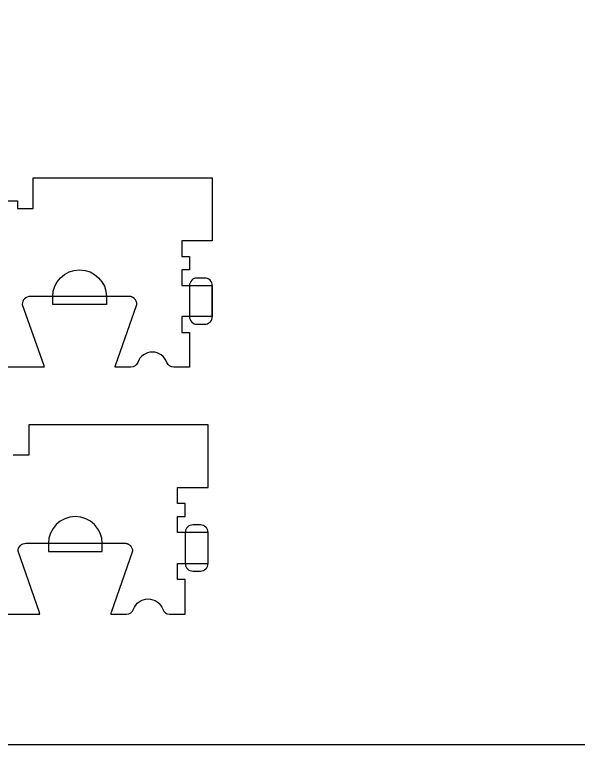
# Model space of a CAD drawing. Extents: x 0 to 4485, y 0 to 8771.
# Drawn here: x 2068 to 2514, y 3763 to 4339 of the extents above; entities that cross this region are included whole.
import ezdxf

# ---------------------------------------------------------------- set-up
doc = ezdxf.new("R2010")
doc.units = 0
for name, color, linetype in [('0_SHEET_SPRUCEPLY_2440X122', 1, 'CONTINUOUS'), ('4_ANYTOOL_CUTTHROUGH_OUTSI', 5, 'CONTINUOUS'), ('5_ANYTOOL_HALF_MILL_9MM_IN', 3, 'CONTINUOUS')]:
    doc.layers.add(name, color=color, linetype=linetype)

msp = doc.modelspace()

# ---------------------------------------------------------------- linework, layer by layer
at = {"layer": '0_SHEET_SPRUCEPLY_2440X122'}
msp.add_lwpolyline([(371.7, 4982.59), (371.7, 3762.59), (2811.7, 3762.59), (2811.7, 4982.59)], close=True, dxfattribs=at)
at = {"layer": '4_ANYTOOL_CUTTHROUGH_OUTSI', "color": 5}
for points in [[(2060.89, 4191.83), (2070.39, 4191.83), (2070.39, 4185.83), (2082.89, 4185.83), (2082.89, 4209.83), (2224.39, 4209.83), (2224.39, 4160.33), (2200.39, 4160.33), (2200.39, 4147.83), (2206.39, 4147.83), (2206.39, 4137.33), (2200.39, 4137.33), (2200.39, 4124.83), (2224.39, 4124.83), (2224.39, 4100.33), (2200.39, 4100.33), (2200.39, 4087.83), (2206.39, 4087.83), (2206.39, 4060.33), (2193.98, 4060.33), (2193.98, 4060.33, -0.317837), (2188.56, 4064.16, 0.317837), (2177.01, 4072.33, 0.317837), (2165.46, 4064.16, -0.317837), (2160.04, 4060.33), (2147.64, 4060.33, -0.061485), (2147.87, 4061.72), (2164.79, 4110.04), (2164.79, 4110.08), (2164.79, 4110.08, 0.198912), (2162.96, 4114.5), (2162.85, 4114.61), (2162.74, 4114.71), (2162.62, 4114.81), (2162.51, 4114.91), (2162.39, 4115), (2162.27, 4115.09), (2162.14, 4115.18), (2162.02, 4115.27), (2161.89, 4115.36), (2161.76, 4115.44), (2161.62, 4115.51), (2161.49, 4115.59), (2161.35, 4115.66), (2161.21, 4115.73), (2161.07, 4115.79), (2160.93, 4115.86), (2160.78, 4115.91), (2160.64, 4115.97), (2160.49, 4116.02), (2160.34, 4116.06), (2160.19, 4116.11), (2160.04, 4116.15), (2159.89, 4116.18), (2159.74, 4116.21), (2159.59, 4116.24), (2159.44, 4116.27), (2159.29, 4116.29), (2159.14, 4116.3), (2158.99, 4116.31), (2158.84, 4116.32), (2158.69, 4116.33), (2158.54, 4116.33), (2080.54, 4116.33, 0.414214), (2074.29, 4110.08), (2074.29, 4110.04), (2074.3, 4110), (2091.2, 4061.72), (2091.2, 4061.72, -0.061485), (2091.43, 4060.33), (1952.74, 4060.33, -0.061485)], [(1949.38, 3865.43), (2088.07, 3865.43, 0.061485), (2087.83, 3866.82), (2070.92, 3915.14), (2070.92, 3915.18), (2070.92, 3915.18, -0.414214), (2077.17, 3921.43), (2155.17, 3921.43), (2155.32, 3921.43), (2155.47, 3921.42), (2155.62, 3921.41), (2155.77, 3921.4), (2155.93, 3921.39), (2156.08, 3921.36), (2156.23, 3921.34), (2156.38, 3921.31), (2156.53, 3921.28), (2156.68, 3921.25), (2156.83, 3921.21), (2156.98, 3921.16), (2157.13, 3921.12), (2157.27, 3921.07), (2157.42, 3921.01), (2157.56, 3920.96), (2157.71, 3920.89), (2157.85, 3920.83), (2157.99, 3920.76), (2158.12, 3920.69), (2158.26, 3920.61), (2158.39, 3920.54), (2158.53, 3920.46), (2158.65, 3920.37), (2158.78, 3920.28), (2158.9, 3920.19), (2159.03, 3920.1), (2159.14, 3920.01), (2159.26, 3919.91), (2159.37, 3919.81), (2159.48, 3919.7), (2159.59, 3919.6, -0.198912), (2161.42, 3915.18), (2161.42, 3915.14), (2161.41, 3915.1), (2144.51, 3866.82), (2144.51, 3866.82, 0.061485), (2144.28, 3865.43), (2156.68, 3865.43, 0.317837), (2162.1, 3869.26, -0.317837), (2173.65, 3877.43, -0.317837), (2185.2, 3869.26, 0.317837), (2190.62, 3865.43), (2203.02, 3865.43), (2203.02, 3892.93), (2197.02, 3892.93), (2197.02, 3905.43), (2221.02, 3905.43), (2221.02, 3929.93), (2197.02, 3929.93), (2197.02, 3942.43), (2203.02, 3942.43), (2203.02, 3952.93), (2197.02, 3952.93), (2197.02, 3965.43), (2221.02, 3965.43), (2221.02, 4014.93), (2079.52, 4014.93), (2079.52, 3990.93), (2067.02, 3990.93)]]:
    msp.add_lwpolyline(points, format="xyb", dxfattribs=at)
at = {"layer": '5_ANYTOOL_HALF_MILL_9MM_IN'}
for points in [[(2098.29, 4116.08, -1), (2140.79, 4116.08), (2140.79, 4115.83), (2140.79, 4109.83), (2098.29, 4109.83), (2098.29, 4115.83), (2098.29, 4116.08)], [(2212.39, 4130.83, 0.414214), (2206.39, 4124.83), (2206.39, 4100.33, 0.414214), (2212.39, 4094.33), (2218.39, 4094.33, 0.414214), (2224.39, 4100.33), (2224.39, 4124.83, 0.414214), (2218.39, 4130.83)], [(2137.42, 3921.18, 1), (2094.92, 3921.18), (2094.92, 3920.93), (2094.92, 3914.93), (2137.42, 3914.93), (2137.42, 3920.93), (2137.42, 3921.18)], [(2209.02, 3935.93, 0.414214), (2203.02, 3929.93), (2203.02, 3905.43, 0.414214), (2209.02, 3899.43), (2215.02, 3899.43, 0.414214), (2221.02, 3905.43), (2221.02, 3929.93, 0.414214), (2215.02, 3935.93)]]:
    msp.add_lwpolyline(points, format="xyb", close=True, dxfattribs=at)

doc.saveas('drawing.dxf')
